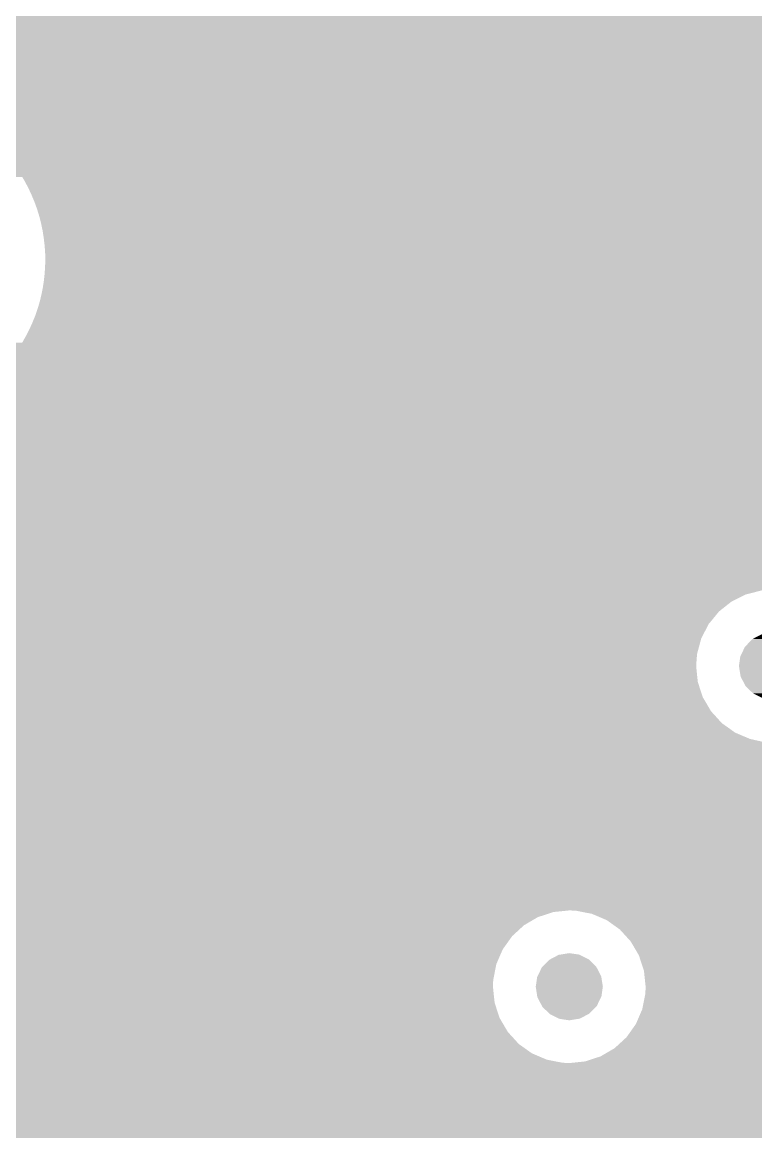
# Model space of a CAD drawing. Extents: x 295 to 953, y 10 to 290.
# Drawn here: x 644.59 to 653.38, y 228.3 to 241.48 of the extents above; entities that cross this region are included whole.
import ezdxf

# ---------------------------------------------------------------- set-up
doc = ezdxf.new("R2010")
doc.units = 0
doc.header["$LTSCALE"] = 5
doc.header["$MEASUREMENT"] = 0
doc.layers.add('FROMC1', color=7, linetype='CONTINUOUS')

msp = doc.modelspace()

# ---------------------------------------------------------------- linework, layer by layer
at = {"layer": 'FROMC1'}
for points in [[(596.096, 241.387), (596.036, 241.569), (653.376, 241.387), (653.376, 241.569)], [(596.116, 241.196), (596.096, 241.387), (653.376, 241.196), (653.376, 241.387)], [(596.076, 240.928), (596.113, 241.116), (653.376, 240.928), (653.376, 241.116)], [(596.113, 241.116), (596.116, 241.196), (653.376, 241.116), (653.376, 241.196)], [(596, 240.752), (596.076, 240.928), (653.376, 240.752), (653.376, 240.928)], [(595.889, 240.596), (596, 240.752), (653.376, 240.596), (653.376, 240.752)], [(595.871, 240.579), (595.889, 240.596), (653.376, 240.579), (653.376, 240.596)], [(605.449, 240.575), (605.37, 240.579), (653.376, 240.575), (653.376, 240.579)], [(605.523, 240.561), (605.449, 240.575), (653.376, 240.561), (653.376, 240.575)], [(643.028, 240.56), (642.94, 240.561), (653.376, 240.56), (653.376, 240.561)], [(643.116, 240.555), (643.028, 240.56), (653.376, 240.555), (653.376, 240.56)], [(643.203, 240.546), (643.116, 240.555), (653.376, 240.546), (653.376, 240.555)], [(643.29, 240.532), (643.203, 240.546), (653.376, 240.532), (653.376, 240.546)], [(643.377, 240.515), (643.29, 240.532), (653.376, 240.515), (653.376, 240.532)], [(643.462, 240.494), (643.377, 240.515), (653.376, 240.494), (653.376, 240.515)], [(643.546, 240.469), (643.462, 240.494), (653.376, 240.469), (653.376, 240.494)], [(643.63, 240.44), (643.546, 240.469), (653.376, 240.44), (653.376, 240.469)], [(643.711, 240.407), (643.63, 240.44), (653.376, 240.407), (653.376, 240.44)], [(643.791, 240.371), (643.711, 240.407), (653.376, 240.371), (653.376, 240.407)], [(643.87, 240.331), (643.791, 240.371), (653.376, 240.331), (653.376, 240.371)], [(643.946, 240.287), (643.87, 240.331), (653.376, 240.287), (653.376, 240.331)], [(643.572, 239.913), (643.946, 240.287), (653.376, 239.913), (653.376, 240.287)], [(639.16, 239.87), (639.112, 239.913), (653.376, 239.87), (653.376, 239.913)], [(639.329, 239.662), (639.16, 239.87), (653.376, 239.662), (653.376, 239.87)], [(639.342, 239.64), (639.329, 239.662), (653.376, 239.64), (653.376, 239.662)], [(644.626, 239.583), (644.592, 239.64), (653.376, 239.583), (653.376, 239.64)], [(644.667, 239.505), (644.626, 239.583), (653.376, 239.505), (653.376, 239.583)], [(644.704, 239.425), (644.667, 239.505), (653.376, 239.425), (653.376, 239.505)], [(644.738, 239.344), (644.704, 239.425), (653.376, 239.344), (653.376, 239.425)], [(644.768, 239.261), (644.738, 239.344), (653.376, 239.261), (653.376, 239.344)], [(644.794, 239.177), (644.768, 239.261), (653.376, 239.177), (653.376, 239.261)], [(644.816, 239.092), (644.794, 239.177), (653.376, 239.092), (653.376, 239.177)], [(644.834, 239.006), (644.816, 239.092), (653.376, 239.006), (653.376, 239.092)], [(644.848, 238.919), (644.834, 239.006), (653.376, 238.919), (653.376, 239.006)], [(644.858, 238.832), (644.848, 238.919), (653.376, 238.832), (653.376, 238.919)], [(644.865, 238.744), (644.858, 238.832), (653.376, 238.744), (653.376, 238.832)], [(644.867, 238.656), (644.865, 238.744), (653.376, 238.656), (653.376, 238.744)], [(644.86, 238.502), (644.865, 238.589), (653.376, 238.502), (653.376, 238.589)], [(644.865, 238.589), (644.867, 238.656), (653.376, 238.589), (653.376, 238.656)], [(644.851, 238.414), (644.86, 238.502), (653.376, 238.414), (653.376, 238.502)], [(644.821, 238.241), (644.838, 238.327), (653.376, 238.241), (653.376, 238.327)], [(644.838, 238.327), (644.851, 238.414), (653.376, 238.327), (653.376, 238.414)], [(644.8, 238.155), (644.821, 238.241), (653.376, 238.155), (653.376, 238.241)], [(644.746, 237.988), (644.775, 238.071), (653.376, 237.988), (653.376, 238.071)], [(644.775, 238.071), (644.8, 238.155), (653.376, 238.071), (653.376, 238.155)], [(644.713, 237.906), (644.746, 237.988), (653.376, 237.906), (653.376, 237.988)], [(644.636, 237.748), (644.676, 237.826), (653.376, 237.748), (653.376, 237.826)], [(644.676, 237.826), (644.713, 237.906), (653.376, 237.826), (653.376, 237.906)], [(639.275, 237.576), (639.338, 237.672), (653.376, 237.576), (653.376, 237.672)], [(644.593, 237.672), (644.636, 237.748), (653.376, 237.672), (653.376, 237.748)], [(639.115, 237.399), (639.275, 237.576), (653.376, 237.399), (653.376, 237.576)], [(643.946, 237.025), (643.572, 237.399), (653.376, 237.025), (653.376, 237.399)], [(643.83, 236.96), (643.907, 237.002), (653.376, 236.96), (653.376, 237.002)], [(643.907, 237.002), (643.946, 237.025), (653.376, 237.002), (653.376, 237.025)], [(643.587, 236.857), (643.669, 236.887), (653.376, 236.857), (653.376, 236.887)], [(643.669, 236.887), (643.75, 236.922), (653.376, 236.887), (653.376, 236.922)], [(643.75, 236.922), (643.83, 236.96), (653.376, 236.922), (653.376, 236.96)], [(612.419, 236.743), (612.414, 236.751), (653.376, 236.743), (653.376, 236.751)], [(612.479, 236.561), (612.419, 236.743), (653.376, 236.561), (653.376, 236.743)], [(642.983, 236.751), (643.071, 236.754), (653.376, 236.751), (653.376, 236.754)], [(643.071, 236.754), (643.159, 236.761), (653.376, 236.754), (653.376, 236.761)], [(643.159, 236.761), (643.246, 236.772), (653.376, 236.761), (653.376, 236.772)], [(643.246, 236.772), (643.333, 236.787), (653.376, 236.772), (653.376, 236.787)], [(643.333, 236.787), (643.418, 236.807), (653.376, 236.787), (653.376, 236.807)], [(643.418, 236.807), (643.503, 236.83), (653.376, 236.807), (653.376, 236.83)], [(643.503, 236.83), (643.587, 236.857), (653.376, 236.83), (653.376, 236.857)], [(612.499, 236.37), (612.479, 236.561), (653.376, 236.37), (653.376, 236.561)], [(612.496, 236.29), (612.499, 236.37), (653.376, 236.29), (653.376, 236.37)], [(612.459, 236.102), (612.496, 236.29), (653.376, 236.102), (653.376, 236.29)], [(612.383, 235.926), (612.459, 236.102), (653.376, 235.926), (653.376, 236.102)], [(612.272, 235.77), (612.383, 235.926), (653.376, 235.77), (653.376, 235.926)], [(612.131, 235.64), (612.272, 235.77), (653.376, 235.64), (653.376, 235.77)], [(611.965, 235.543), (612.131, 235.64), (653.376, 235.543), (653.376, 235.64)], [(605.908, 235.386), (605.992, 235.463), (653.376, 235.386), (653.376, 235.463)], [(611.593, 235.463), (611.783, 235.483), (653.376, 235.463), (653.376, 235.483)], [(611.783, 235.483), (611.965, 235.543), (653.376, 235.483), (653.376, 235.543)], [(605.56, 235.229), (605.742, 235.289), (653.376, 235.229), (653.376, 235.289)], [(605.742, 235.289), (605.908, 235.386), (653.376, 235.289), (653.376, 235.386)], [(595.939, 235.13), (595.867, 235.209), (653.376, 235.13), (653.376, 235.209)], [(605.37, 235.209), (605.56, 235.229), (653.376, 235.209), (653.376, 235.229)], [(596.036, 234.965), (595.939, 235.13), (653.376, 234.965), (653.376, 235.13)], [(596.096, 234.783), (596.036, 234.965), (653.376, 234.783), (653.376, 234.965)], [(596.101, 234.737), (596.096, 234.783), (653.376, 234.737), (653.376, 234.783)], [(642.787, 234.733), (642.708, 234.737), (653.376, 234.733), (653.376, 234.737)], [(642.813, 234.728), (642.787, 234.733), (653.376, 234.728), (653.376, 234.733)], [(642.815, 234.728), (642.813, 234.728), (653.375, 234.728), (653.376, 234.728)], [(642.976, 234.696), (642.815, 234.728), (653.25, 234.696), (653.375, 234.728)], [(643.011, 234.681), (642.976, 234.696), (653.189, 234.681), (653.25, 234.696)], [(643.152, 234.621), (643.011, 234.681), (653.067, 234.621), (653.189, 234.681)], [(643.186, 234.596), (643.152, 234.621), (653.017, 234.596), (653.067, 234.621)], [(643.308, 234.51), (643.186, 234.596), (652.908, 234.51), (653.017, 234.596)], [(643.338, 234.477), (643.308, 234.51), (652.867, 234.477), (652.908, 234.51)], [(643.437, 234.368), (643.338, 234.477), (652.778, 234.368), (652.867, 234.477)], [(643.46, 234.329), (643.437, 234.368), (652.745, 234.329), (652.778, 234.368)], [(643.534, 234.203), (643.46, 234.329), (652.68, 234.203), (652.745, 234.329)], [(643.549, 234.159), (643.534, 234.203), (652.657, 234.159), (652.68, 234.203)], [(643.594, 234.021), (643.549, 234.159), (652.62, 234.021), (652.657, 234.159)], [(653.175, 234.057), (653.263, 234.149), (653.376, 234.057), (653.376, 234.149)], [(653.263, 234.149), (653.374, 234.207), (653.376, 234.149), (653.376, 234.207)], [(653.374, 234.207), (653.375, 234.208), (653.376, 234.207), (653.375, 234.208)], [(643.599, 233.974), (643.594, 234.021), (652.607, 233.974), (652.62, 234.021)], [(643.614, 233.83), (643.599, 233.974), (652.596, 233.83), (652.607, 233.974)], [(653.12, 233.943), (653.175, 234.057), (653.376, 233.943), (653.376, 234.057)], [(653.104, 233.83), (653.12, 233.943), (653.376, 233.83), (653.376, 233.943)], [(643.589, 233.639), (643.611, 233.75), (652.616, 233.639), (652.604, 233.75)], [(643.611, 233.75), (643.614, 233.83), (652.604, 233.75), (652.596, 233.83)], [(653.124, 233.705), (653.104, 233.83), (653.376, 233.705), (653.376, 233.83)], [(653.182, 233.592), (653.124, 233.705), (653.376, 233.592), (653.376, 233.705)], [(643.574, 233.562), (643.589, 233.639), (652.641, 233.562), (652.616, 233.639)], [(653.273, 233.504), (653.182, 233.592), (653.376, 233.504), (653.376, 233.592)], [(643.498, 233.386), (643.529, 233.457), (652.718, 233.386), (652.676, 233.457)], [(643.529, 233.457), (643.574, 233.562), (652.676, 233.457), (652.641, 233.562)], [(653.374, 233.453), (653.273, 233.504), (653.376, 233.453), (653.376, 233.504)], [(653.375, 233.452), (653.374, 233.453), (653.375, 233.452), (653.376, 233.453)], [(643.431, 233.292), (643.498, 233.386), (652.773, 233.292), (652.718, 233.386)], [(643.301, 233.15), (643.387, 233.23), (652.902, 233.15), (652.83, 233.23)], [(643.387, 233.23), (643.431, 233.292), (652.83, 233.23), (652.773, 233.292)], [(643.142, 233.039), (643.246, 233.1), (653.058, 233.039), (652.973, 233.1)], [(643.246, 233.1), (643.301, 233.15), (652.973, 233.1), (652.902, 233.15)], [(606.236, 232.8), (606.26, 232.923), (653.376, 232.8), (653.376, 232.923)], [(642.708, 232.923), (642.788, 232.932), (653.376, 232.923), (653.376, 232.932)], [(642.788, 232.932), (642.792, 232.932), (653.376, 232.932), (653.375, 232.932)], [(642.792, 232.932), (642.898, 232.943), (653.375, 232.932), (653.325, 232.943)], [(642.898, 232.943), (642.96, 232.964), (653.325, 232.943), (653.235, 232.964)], [(642.96, 232.964), (643.08, 233.003), (653.235, 232.964), (653.142, 233.003)], [(643.08, 233.003), (643.142, 233.039), (653.142, 233.003), (653.058, 233.039)], [(606.16, 232.624), (606.236, 232.8), (653.376, 232.624), (653.376, 232.8)], [(606.049, 232.468), (606.115, 232.56), (653.376, 232.468), (653.376, 232.56)], [(606.115, 232.56), (606.16, 232.624), (653.376, 232.56), (653.376, 232.624)], [(605.908, 232.338), (606.049, 232.468), (653.376, 232.338), (653.376, 232.468)], [(605.742, 232.241), (605.908, 232.338), (653.376, 232.241), (653.376, 232.338)], [(605.607, 232.197), (605.742, 232.241), (653.376, 232.197), (653.376, 232.241)], [(611.672, 232.193), (611.593, 232.197), (653.376, 232.193), (653.376, 232.197)], [(611.861, 232.156), (611.672, 232.193), (653.376, 232.156), (653.376, 232.193)], [(612.037, 232.081), (611.861, 232.156), (653.376, 232.081), (653.376, 232.156)], [(612.193, 231.97), (612.037, 232.081), (653.376, 231.97), (653.376, 232.081)], [(612.322, 231.828), (612.193, 231.97), (653.376, 231.828), (653.376, 231.97)], [(612.419, 231.663), (612.322, 231.828), (653.376, 231.663), (653.376, 231.828)], [(612.479, 231.481), (612.419, 231.663), (653.376, 231.481), (653.376, 231.663)], [(612.499, 231.29), (612.479, 231.481), (653.376, 231.29), (653.376, 231.481)], [(612.459, 231.022), (612.496, 231.21), (653.376, 231.022), (653.376, 231.21)], [(612.496, 231.21), (612.499, 231.29), (653.376, 231.21), (653.376, 231.29)], [(612.418, 230.927), (612.459, 231.022), (653.376, 230.927), (653.376, 231.022)], [(640.501, 230.923), (640.422, 230.927), (651.056, 230.923), (651.09, 230.927)], [(640.587, 230.907), (640.501, 230.923), (650.899, 230.907), (651.056, 230.923)], [(640.69, 230.886), (640.587, 230.907), (650.837, 230.886), (650.899, 230.907)], [(640.782, 230.847), (640.69, 230.886), (650.717, 230.847), (650.837, 230.886)], [(640.866, 230.811), (640.782, 230.847), (650.655, 230.811), (650.717, 230.847)], [(640.951, 230.75), (640.866, 230.811), (650.551, 230.75), (650.655, 230.811)], [(651.169, 230.923), (651.09, 230.927), (653.376, 230.923), (653.376, 230.927)], [(651.358, 230.886), (651.169, 230.923), (653.376, 230.886), (653.376, 230.923)], [(651.534, 230.811), (651.358, 230.886), (653.376, 230.811), (653.376, 230.886)], [(651.69, 230.7), (651.534, 230.811), (653.376, 230.7), (653.376, 230.811)], [(641.022, 230.7), (640.951, 230.75), (650.497, 230.7), (650.551, 230.75)], [(641.094, 230.62), (641.022, 230.7), (650.41, 230.62), (650.497, 230.7)], [(651.819, 230.558), (651.69, 230.7), (653.376, 230.558), (653.376, 230.7)], [(641.151, 230.558), (641.094, 230.62), (650.366, 230.558), (650.41, 230.62)], [(641.206, 230.464), (641.151, 230.558), (650.299, 230.464), (650.366, 230.558)], [(651.916, 230.393), (651.819, 230.558), (653.376, 230.393), (653.376, 230.558)], [(641.248, 230.393), (641.206, 230.464), (650.268, 230.393), (650.299, 230.464)], [(650.984, 230.402), (651.09, 230.419), (651.205, 230.402), (651.09, 230.419)], [(641.283, 230.288), (641.248, 230.393), (650.223, 230.288), (650.268, 230.393)], [(641.308, 230.211), (641.283, 230.288), (650.208, 230.211), (650.223, 230.288)], [(650.772, 230.258), (650.852, 230.34), (651.41, 230.258), (651.325, 230.34)], [(650.852, 230.34), (650.864, 230.346), (651.325, 230.34), (651.319, 230.346)], [(650.864, 230.346), (650.964, 230.399), (651.319, 230.346), (651.211, 230.399)], [(650.964, 230.399), (650.984, 230.402), (651.211, 230.399), (651.205, 230.402)], [(651.976, 230.211), (651.916, 230.393), (653.376, 230.211), (653.376, 230.393)], [(641.32, 230.1), (641.308, 230.211), (650.186, 230.1), (650.208, 230.211)], [(650.708, 230.135), (650.713, 230.145), (651.47, 230.135), (651.468, 230.145)], [(650.713, 230.145), (650.763, 230.249), (651.468, 230.145), (651.414, 230.249)], [(650.763, 230.249), (650.772, 230.258), (651.414, 230.249), (651.41, 230.258)], [(651.996, 230.02), (651.976, 230.211), (653.376, 230.02), (653.376, 230.211)], [(641.328, 230.02), (641.32, 230.1), (650.183, 230.02), (650.186, 230.1)], [(641.325, 229.94), (641.328, 230.02), (650.191, 229.94), (650.183, 230.02)], [(650.691, 230.02), (650.708, 230.135), (651.488, 230.02), (651.47, 230.135)], [(650.709, 229.905), (650.691, 230.02), (651.471, 229.905), (651.488, 230.02)], [(651.993, 229.94), (651.996, 230.02), (653.376, 229.94), (653.376, 230.02)], [(641.303, 229.829), (641.325, 229.94), (650.203, 229.829), (650.191, 229.94)], [(650.711, 229.895), (650.709, 229.905), (651.466, 229.895), (651.471, 229.905)], [(650.765, 229.791), (650.711, 229.895), (651.416, 229.791), (651.466, 229.895)], [(651.956, 229.752), (651.993, 229.94), (653.376, 229.752), (653.376, 229.94)], [(641.243, 229.647), (641.288, 229.752), (650.263, 229.647), (650.228, 229.752)], [(641.288, 229.752), (641.303, 229.829), (650.228, 229.752), (650.203, 229.829)], [(650.769, 229.782), (650.765, 229.791), (651.407, 229.782), (651.416, 229.791)], [(650.854, 229.7), (650.769, 229.782), (651.327, 229.7), (651.407, 229.782)], [(651.88, 229.576), (651.956, 229.752), (653.376, 229.576), (653.376, 229.752)], [(641.212, 229.576), (641.243, 229.647), (650.305, 229.576), (650.263, 229.647)], [(650.86, 229.694), (650.854, 229.7), (651.315, 229.694), (651.327, 229.7)], [(650.968, 229.641), (650.86, 229.694), (651.215, 229.641), (651.315, 229.694)], [(650.975, 229.638), (650.968, 229.641), (651.195, 229.638), (651.215, 229.641)], [(651.09, 229.621), (650.975, 229.638), (651.09, 229.621), (651.195, 229.638)], [(641.145, 229.482), (641.212, 229.576), (650.36, 229.482), (650.305, 229.576)], [(651.769, 229.42), (651.88, 229.576), (653.376, 229.42), (653.376, 229.576)], [(641.015, 229.34), (641.101, 229.42), (650.489, 229.34), (650.417, 229.42)], [(641.101, 229.42), (641.145, 229.482), (650.417, 229.42), (650.36, 229.482)], [(651.628, 229.29), (651.769, 229.42), (653.376, 229.29), (653.376, 229.42)], [(640.794, 229.193), (640.856, 229.229), (650.729, 229.193), (650.645, 229.229)], [(640.856, 229.229), (640.96, 229.29), (650.645, 229.229), (650.56, 229.29)], [(640.96, 229.29), (641.015, 229.34), (650.56, 229.29), (650.489, 229.34)], [(651.462, 229.193), (651.628, 229.29), (653.376, 229.193), (653.376, 229.29)], [(606.16, 229.068), (606.18, 229.113), (653.376, 229.068), (653.376, 229.113)], [(640.422, 229.113), (640.455, 229.117), (651.09, 229.113), (651.01, 229.117)], [(640.455, 229.117), (640.612, 229.133), (651.01, 229.117), (650.925, 229.133)], [(640.612, 229.133), (640.674, 229.154), (650.925, 229.133), (650.822, 229.154)], [(640.674, 229.154), (640.794, 229.193), (650.822, 229.154), (650.729, 229.193)], [(651.09, 229.113), (651.28, 229.133), (653.376, 229.113), (653.376, 229.133)], [(651.28, 229.133), (651.462, 229.193), (653.376, 229.133), (653.376, 229.193)], [(606.049, 228.912), (606.16, 229.068), (653.376, 228.912), (653.376, 229.068)], [(605.908, 228.782), (606.049, 228.912), (653.376, 228.782), (653.376, 228.912)], [(605.742, 228.685), (605.908, 228.782), (653.376, 228.685), (653.376, 228.782)], [(597.75, 227.371), (597.75, 228.605), (653.376, 227.371), (653.376, 228.605)], [(605.37, 228.605), (605.56, 228.625), (653.376, 228.605), (653.376, 228.625)], [(605.56, 228.625), (605.742, 228.685), (653.376, 228.625), (653.376, 228.685)]]:
    msp.add_solid(points, dxfattribs=at)

doc.saveas('drawing.dxf')
